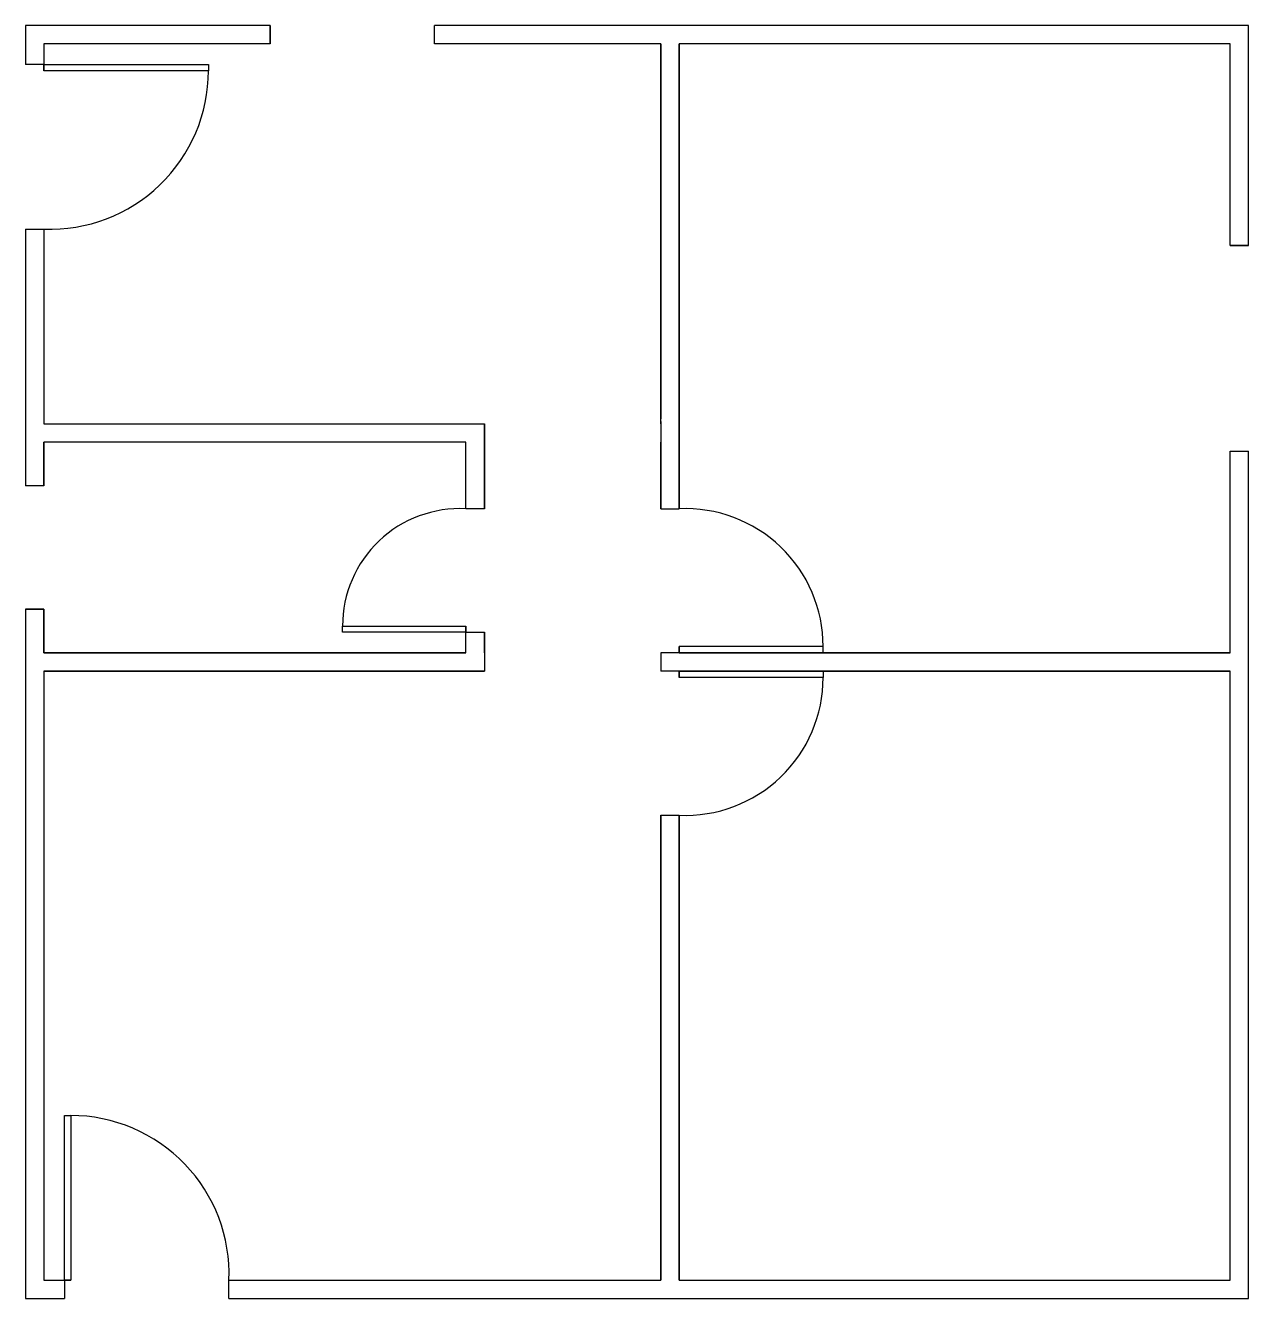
# Model space of a CAD drawing. Header units: inches. Extents: x 0 to 5.95, y 0 to 6.19.
import ezdxf

# ---------------------------------------------------------------- set-up
doc = ezdxf.new("R2010")
doc.units = ezdxf.units.IN
doc.header["$MEASUREMENT"] = 0
doc.layers.add('LayerPorta', color=4, linetype='Continuous')

msp = doc.modelspace()

# ---------------------------------------------------------------- linework, layer by layer
msp.add_line((3.09, 4.2533), (3.09, 4.2767))
for points in [[(1.19, 6.19), (0, 6.19), (0, 6)], [(1.19, 6.1), (1.19, 6.19)], [(1.19, 6.19), (1.19, 6.1)], [(3.18, 6.19), (1.99, 6.19)], [(1.99, 6.1), (1.99, 6.19)], [(1.99, 6.1), (1.99, 6.19)], [(5.9491, 5.12), (5.9491, 6.19), (3.09, 6.19)], [(1.19, 6.1), (0.09, 6.1), (0.09, 5.97)], [(3.09, 4.2533), (3.09, 6.1), (1.99, 6.1)], [(3.09, 6.1), (3.09, 4.2767)], [(3.18, 4.1633), (3.18, 4.1633), (3.18, 6.1)], [(5.8591, 5.12), (5.8591, 6.1), (3.18, 6.1), (3.18, 3.84)], [(0.09, 6), (0, 6)], [(0.09, 5.97), (0.09, 6)], [(0, 5.2), (0.09, 5.2)], [(0, 5.2), (0, 4.1633)], [(0.09, 5.2), (0.09, 4.2533)], [(5.8591, 5.12), (5.9491, 5.12)], [(5.9491, 5.12), (5.8591, 5.12)], [(3.18, 3.84), (3.18, 4.2767)], [(0, 4.2533), (0, 3.9516)], [(0, 4.2533), (0, 4.2533), (0, 3.9516)], [(0.09, 4.2533), (2.2322, 4.2533)], [(2.2322, 4.1633), (2.2322, 4.2533), (2.2322, 3.84)], [(3.09, 4.265), (3.09, 3.84)], [(3.18, 3.84), (3.18, 4.2533)], [(0.09, 4.1633), (0.09, 3.9516)], [(0.09, 4.1633), (0.09, 3.9516)], [(0.09, 4.1633), (0.09, 3.9516)], [(2.1422, 3.84), (2.1422, 4.1633), (0.09, 4.1633), (0.09, 3.9516)], [(0.09, 3.9516), (0.09, 4.1633)], [(2.2322, 3.84), (2.2322, 4.1633)], [(3.09, 4.1633), (3.09, 3.84)], [(3.09, 3.84), (3.09, 4.1633)], [(3.09, 3.84), (3.09, 4.1633)], [(3.18, 3.17), (3.18, 3.14), (5.8591, 3.14), (5.8591, 4.12)], [(5.8591, 4.12), (5.9491, 4.12)], [(5.8591, 4.12), (5.9491, 4.12)], [(5.9491, 3.05), (5.9491, 4.12)], [(0.09, 3.9516), (0, 3.9516)], [(0.09, 3.9516), (0, 3.9516)], [(2.2322, 3.84), (2.1422, 3.84)], [(3.09, 3.84), (3.18, 3.84)], [(0.09, 3.3516), (0, 3.3516)], [(0, 3.3516), (0.09, 3.3516)], [(0, 3.3516), (0, 3.05)], [(0, 3.3516), (0, 3.05)], [(0.09, 3.14), (0.09, 3.3516)], [(0.09, 3.3516), (0.09, 3.14), (2.1422, 3.14), (2.1422, 3.27)], [(0.09, 3.3516), (0.09, 3.14), (2.1422, 3.14)], [(0.09, 3.3516), (0.09, 3.14), (2.1422, 3.14)], [(0.09, 3.3516), (0.09, 3.14)], [(2.2322, 3.24), (2.2322, 3.05), (0.09, 3.05)], [(2.1422, 3.27), (2.1422, 3.24)], [(2.1422, 3.24), (2.2322, 3.24)], [(2.1422, 3.24), (2.2322, 3.24)], [(2.2322, 3.14), (2.2322, 3.24)], [(3.18, 3.14), (3.18, 3.17)], [(3.18, 3.14), (3.18, 3.17)], [(0, 3.14), (0, 0), (0.19, 0)], [(2.1422, 3.14), (0.09, 3.14)], [(3.09, 0), (5.9491, 0), (5.9491, 3.14)], [(3.18, 3.14), (3.09, 3.14)], [(3.09, 3.14), (3.09, 3.05)], [(5.8591, 3.14), (3.18, 3.14)], [(0.09, 3.05), (0.09, 0.09), (0.22, 0.09)], [(0.09, 3.05), (2.2322, 3.05)], [(3.18, 3.05), (3.09, 3.05)], [(3.18, 2.35), (3.18, 0.09), (5.8591, 0.09), (5.8591, 3.05), (3.18, 3.05), (3.18, 3.02)], [(3.18, 3.05), (5.8591, 3.05)], [(3.18, 3.02), (3.18, 3.05)], [(0.99, 0.09), (3.09, 0.09), (3.09, 2.35)], [(3.09, 2.35), (3.09, 0.09)], [(3.09, 2.35), (3.18, 2.35)], [(3.18, 0.09), (3.18, 2.35)], [(0.19, 0.09), (0.19, 0)], [(0.22, 0.09), (0.19, 0.09)], [(0.99, 0), (0.99, 0.09)], [(0.99, 0), (3.18, 0)]]:
    msp.add_lwpolyline(points)
for centre, radius, start, end in [((0.1194, 5.97), 0.7706, 267.81062, 0), ((2.1129, 3.27), 0.5707, 87.0624, 180), ((3.2094, 3.17), 0.6706, 0, 92.5089), ((3.2094, 3.02), 0.6706, 267.4911, 0), ((0.22, 0.1194), 0.7706, 357.81062, 90)]:
    msp.add_arc(centre, radius, start, end)
at = {"layer": 'LayerPorta'}
for points in [[(0.09, 6), (0.09, 6), (0.89, 6), (0.89, 5.97), (0.09, 5.97), (0.09, 6)], [(2.1422, 3.24), (2.1422, 3.24), (1.5422, 3.24), (1.5422, 3.27), (2.1422, 3.27)], [(3.18, 3.14), (3.88, 3.14), (3.88, 3.17), (3.18, 3.17), (3.18, 3.14)], [(3.18, 3.17), (3.18, 3.14)], [(3.18, 3.05), (3.88, 3.05), (3.88, 3.02), (3.18, 3.02), (3.18, 3.05)], [(3.18, 3.02), (3.18, 3.05)], [(0.19, 0.09), (0.19, 0.09), (0.19, 0.89), (0.22, 0.89), (0.22, 0.09), (0.19, 0.09)]]:
    msp.add_lwpolyline(points, dxfattribs=at)

doc.saveas('drawing.dxf')
